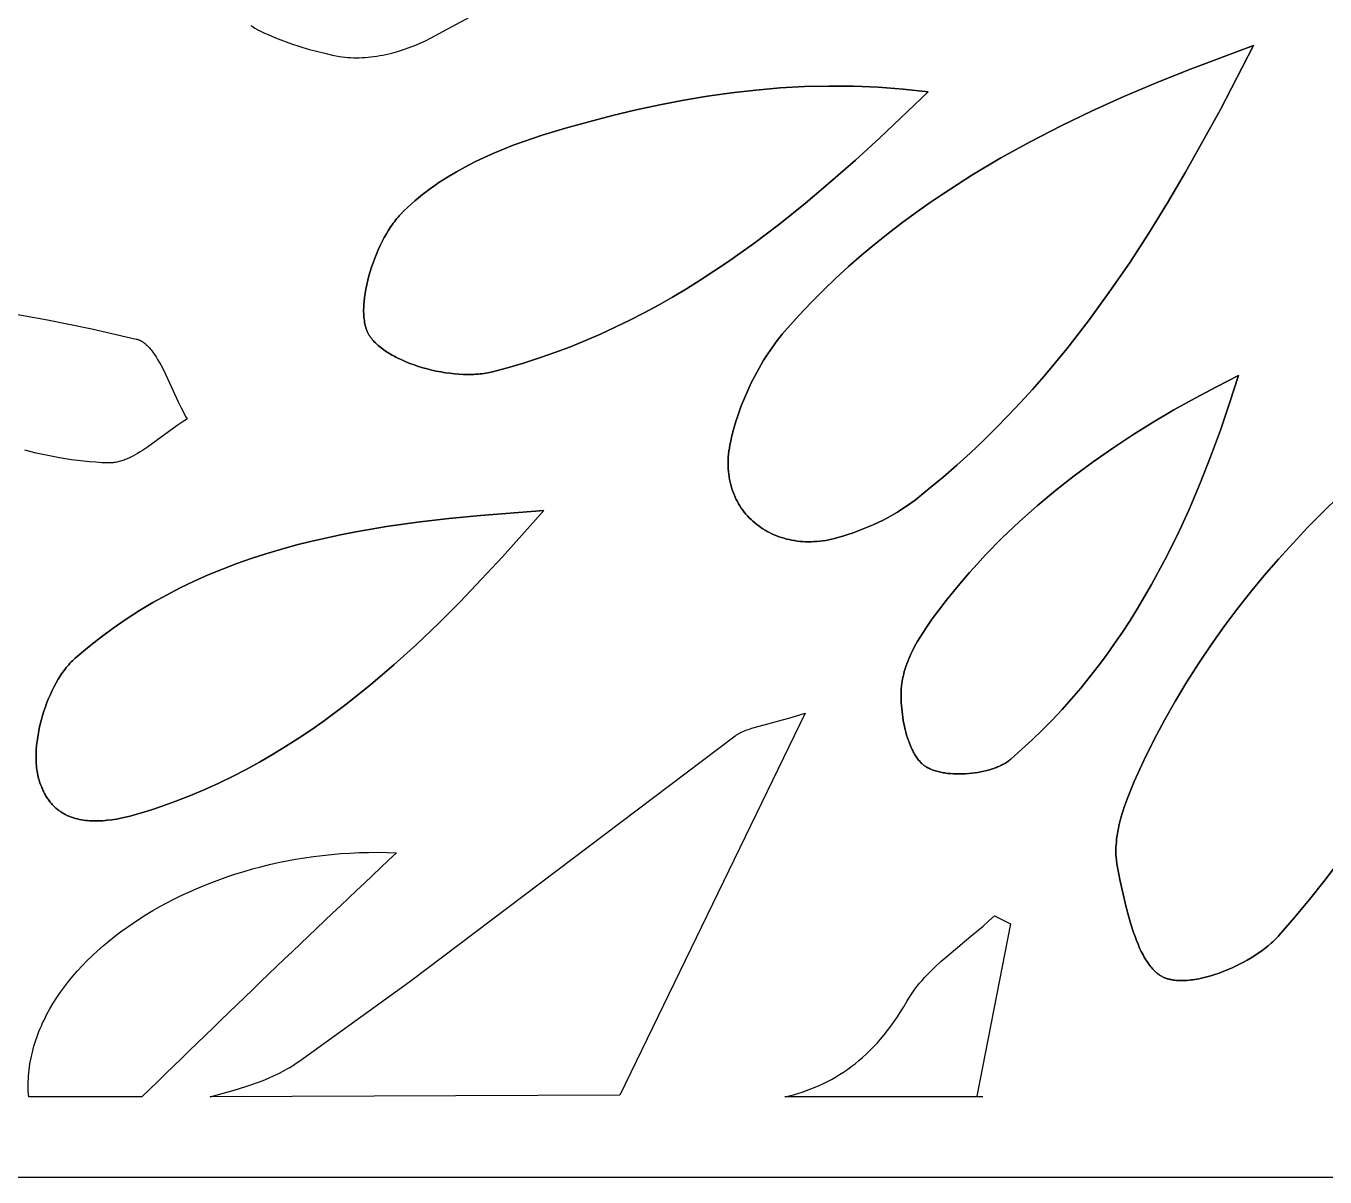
# Model space of a CAD drawing. Header units: millimetres. Extents: x 676 to 2676, y 767 to 1767.
# Drawn here: x 1047.4 to 1371.9, y 767.3 to 1054.9 of the extents above; entities that cross this region are included whole.
import ezdxf

# ---------------------------------------------------------------- set-up
doc = ezdxf.new("R2010")
doc.units = ezdxf.units.MM
doc.layers.add('Layer 1', color=7, linetype='Continuous')

msp = doc.modelspace()

# ---------------------------------------------------------------- linework, layer by layer
at = {"layer": 'Layer 1'}
for points in [[(675.98, 767.35), (2675.98, 767.35), (2675.98, 1767.35), (675.98, 1767.35)], [(1354.05, 1050.05), (1345.76, 1034.03), (1337.08, 1018.35), (1332.55, 1010.67), (1327.87, 1003.1), (1323.03, 995.66), (1318.01, 988.36), (1312.79, 981.22), (1307.36, 974.24), (1301.71, 967.44), (1298.79, 964.1), (1295.81, 960.82), (1292.77, 957.59), (1289.65, 954.4), (1286.47, 951.27), (1283.22, 948.2), (1279.9, 945.18), (1276.5, 942.21), (1273.03, 939.31), (1269.48, 936.46), (1268.42, 935.67), (1267.34, 934.9), (1266.22, 934.15), (1265.08, 933.44), (1263.91, 932.76), (1262.73, 932.1), (1261.52, 931.47), (1260.29, 930.87), (1259.05, 930.3), (1257.8, 929.76), (1256.54, 929.24), (1255.27, 928.75), (1253.99, 928.29), (1252.71, 927.86), (1251.44, 927.45), (1250.16, 927.07), (1249.4, 926.87), (1248.65, 926.69), (1247.91, 926.53), (1247.16, 926.39), (1246.42, 926.28), (1245.69, 926.19), (1244.96, 926.12), (1244.24, 926.07), (1243.52, 926.04), (1242.81, 926.04), (1242.1, 926.05), (1241.41, 926.09), (1240.72, 926.14), (1240.03, 926.22), (1239.36, 926.32), (1238.69, 926.43), (1238.03, 926.57), (1237.39, 926.72), (1236.75, 926.9), (1236.12, 927.09), (1235.5, 927.3), (1234.89, 927.53), (1234.29, 927.77), (1233.7, 928.04), (1233.12, 928.32), (1232.56, 928.62), (1232.01, 928.93), (1231.47, 929.26), (1230.94, 929.61), (1230.43, 929.98), (1229.92, 930.36), (1229.44, 930.76), (1228.96, 931.17), (1228.51, 931.59), (1228.06, 932.04), (1227.64, 932.49), (1227.22, 932.96), (1226.83, 933.45), (1226.45, 933.95), (1226.08, 934.46), (1225.74, 934.99), (1225.41, 935.53), (1225.1, 936.08), (1224.8, 936.64), (1224.53, 937.22), (1224.27, 937.81), (1224.03, 938.41), (1223.81, 939.02), (1223.62, 939.65), (1223.44, 940.28), (1223.28, 940.93), (1223.14, 941.59), (1223.03, 942.26), (1222.93, 942.93), (1222.86, 943.62), (1222.81, 944.32), (1222.78, 945.03), (1222.77, 945.74), (1222.79, 946.47), (1222.83, 947.2), (1222.9, 947.95), (1222.99, 948.7), (1223.1, 949.45), (1223.24, 950.22), (1223.44, 951.19), (1223.66, 952.17), (1224.16, 954.12), (1224.73, 956.08), (1225.36, 958.04), (1226.07, 959.98), (1226.84, 961.92), (1227.67, 963.84), (1228.56, 965.74), (1229.51, 967.6), (1230.52, 969.43), (1231.58, 971.23), (1232.69, 972.97), (1233.85, 974.67), (1235.05, 976.31), (1235.67, 977.11), (1236.3, 977.89), (1236.94, 978.66), (1237.6, 979.41), (1240.54, 982.66), (1243.55, 985.81), (1246.61, 988.88), (1249.73, 991.87), (1252.9, 994.78), (1256.13, 997.6), (1259.4, 1000.35), (1262.73, 1003.02), (1266.1, 1005.62), (1269.52, 1008.15), (1272.98, 1010.6), (1276.49, 1012.99), (1280.05, 1015.32), (1283.64, 1017.58), (1290.95, 1021.93), (1298.42, 1026.05), (1306.02, 1029.96), (1313.76, 1033.68), (1321.62, 1037.23), (1329.58, 1040.63), (1337.65, 1043.88)], [(1354.05, 1050.05), (1337.65, 1043.88), (1329.58, 1040.63), (1321.62, 1037.23), (1313.76, 1033.68), (1306.02, 1029.96), (1298.42, 1026.05), (1290.95, 1021.93), (1283.64, 1017.58), (1280.05, 1015.32), (1276.49, 1012.99), (1272.98, 1010.6), (1269.52, 1008.15), (1266.1, 1005.62), (1262.73, 1003.02), (1259.4, 1000.35), (1256.13, 997.6), (1252.9, 994.78), (1249.73, 991.87), (1246.61, 988.88), (1243.55, 985.81), (1240.54, 982.66), (1237.6, 979.41), (1236.94, 978.66), (1236.3, 977.89), (1235.67, 977.11), (1235.05, 976.31), (1233.85, 974.67), (1232.69, 972.97), (1231.58, 971.23), (1230.52, 969.43), (1229.51, 967.6), (1228.56, 965.74), (1227.67, 963.84), (1226.84, 961.92), (1226.07, 959.98), (1225.36, 958.04), (1224.73, 956.08), (1224.16, 954.12), (1223.66, 952.17), (1223.44, 951.19), (1223.24, 950.22), (1223.1, 949.45), (1222.99, 948.7), (1222.9, 947.95), (1222.83, 947.2), (1222.79, 946.47), (1222.77, 945.74), (1222.78, 945.03), (1222.81, 944.32), (1222.86, 943.62), (1222.93, 942.93), (1223.03, 942.26), (1223.14, 941.59), (1223.28, 940.93), (1223.44, 940.28), (1223.62, 939.65), (1223.81, 939.02), (1224.03, 938.41), (1224.27, 937.81), (1224.53, 937.22), (1224.8, 936.64), (1225.1, 936.08), (1225.41, 935.53), (1225.74, 934.99), (1226.08, 934.46), (1226.45, 933.95), (1226.83, 933.45), (1227.22, 932.96), (1227.64, 932.49), (1228.06, 932.04), (1228.51, 931.59), (1228.96, 931.17), (1229.44, 930.76), (1229.92, 930.36), (1230.43, 929.98), (1230.94, 929.61), (1231.47, 929.26), (1232.01, 928.93), (1232.56, 928.62), (1233.12, 928.32), (1233.7, 928.04), (1234.29, 927.77), (1234.89, 927.53), (1235.5, 927.3), (1236.12, 927.09), (1236.75, 926.9), (1237.39, 926.72), (1238.03, 926.57), (1238.69, 926.43), (1239.36, 926.32), (1240.03, 926.22), (1240.72, 926.14), (1241.41, 926.09), (1242.1, 926.05), (1242.81, 926.04), (1243.52, 926.04), (1244.24, 926.07), (1244.96, 926.12), (1245.69, 926.19), (1246.42, 926.28), (1247.16, 926.39), (1247.91, 926.53), (1248.65, 926.69), (1249.4, 926.87), (1250.16, 927.07), (1251.44, 927.45), (1252.71, 927.86), (1253.99, 928.29), (1255.27, 928.75), (1256.54, 929.24), (1257.8, 929.76), (1259.05, 930.3), (1260.29, 930.87), (1261.52, 931.47), (1262.73, 932.1), (1263.91, 932.76), (1265.08, 933.44), (1266.22, 934.15), (1267.34, 934.9), (1268.42, 935.67), (1269.48, 936.46), (1273.03, 939.31), (1276.5, 942.21), (1279.9, 945.18), (1283.22, 948.2), (1286.47, 951.27), (1289.65, 954.4), (1292.77, 957.59), (1295.81, 960.82), (1298.79, 964.1), (1301.71, 967.44), (1307.36, 974.24), (1312.79, 981.22), (1318.01, 988.36), (1323.03, 995.66), (1327.87, 1003.1), (1332.55, 1010.67), (1337.08, 1018.35), (1345.76, 1034.03)], [(1272.76, 1038.47), (1260.7, 1026.96), (1254.58, 1021.37), (1248.39, 1015.92), (1242.1, 1010.62), (1235.72, 1005.5), (1229.22, 1000.58), (1222.59, 995.87), (1219.23, 993.6), (1215.83, 991.4), (1212.39, 989.26), (1208.92, 987.18), (1205.4, 985.18), (1201.84, 983.25), (1198.24, 981.39), (1194.59, 979.61), (1190.9, 977.91), (1187.16, 976.29), (1183.37, 974.75), (1179.53, 973.31), (1175.63, 971.95), (1171.68, 970.68), (1167.68, 969.51), (1163.62, 968.44), (1163.17, 968.34), (1162.72, 968.24), (1162.26, 968.16), (1161.78, 968.08), (1161.3, 968.02), (1160.81, 967.96), (1160.31, 967.91), (1159.8, 967.88), (1159.29, 967.85), (1158.77, 967.83), (1157.71, 967.82), (1156.63, 967.84), (1155.53, 967.9), (1154.42, 968), (1153.29, 968.12), (1152.16, 968.28), (1151.03, 968.47), (1149.89, 968.69), (1148.76, 968.94), (1147.64, 969.22), (1146.53, 969.53), (1145.43, 969.86), (1144.35, 970.22), (1143.29, 970.61), (1142.26, 971.02), (1141.26, 971.45), (1140.28, 971.91), (1139.81, 972.15), (1139.35, 972.39), (1138.9, 972.64), (1138.45, 972.9), (1138.02, 973.16), (1137.6, 973.42), (1137.19, 973.69), (1136.79, 973.97), (1136.41, 974.25), (1136.04, 974.53), (1135.68, 974.82), (1135.34, 975.11), (1135.01, 975.41), (1134.69, 975.71), (1134.39, 976.02), (1134.11, 976.33), (1133.97, 976.49), (1133.84, 976.64), (1133.71, 976.8), (1133.59, 976.96), (1133.47, 977.12), (1133.35, 977.28), (1133.24, 977.45), (1133.14, 977.61), (1133.05, 977.76), (1132.96, 977.91), (1132.87, 978.07), (1132.79, 978.23), (1132.71, 978.39), (1132.64, 978.56), (1132.56, 978.73), (1132.5, 978.91), (1132.43, 979.09), (1132.37, 979.27), (1132.31, 979.45), (1132.25, 979.64), (1132.2, 979.83), (1132.15, 980.03), (1132.1, 980.22), (1132.06, 980.43), (1131.98, 980.84), (1131.91, 981.26), (1131.85, 981.69), (1131.81, 982.13), (1131.78, 982.59), (1131.75, 983.05), (1131.74, 983.52), (1131.74, 984), (1131.75, 984.49), (1131.77, 984.98), (1131.8, 985.49), (1131.84, 985.99), (1131.95, 987.03), (1132.1, 988.09), (1132.29, 989.16), (1132.51, 990.25), (1132.77, 991.35), (1133.05, 992.45), (1133.37, 993.56), (1133.72, 994.66), (1134.1, 995.76), (1134.5, 996.85), (1134.93, 997.92), (1135.38, 998.98), (1135.86, 1000.02), (1136.36, 1001.03), (1136.88, 1002.01), (1137.41, 1002.97), (1137.97, 1003.88), (1138.54, 1004.76), (1138.83, 1005.18), (1139.12, 1005.59), (1139.42, 1005.99), (1139.72, 1006.38), (1140.02, 1006.76), (1140.32, 1007.12), (1140.63, 1007.46), (1140.94, 1007.8), (1141.8, 1008.67), (1142.68, 1009.52), (1143.58, 1010.36), (1144.51, 1011.18), (1145.47, 1011.98), (1146.44, 1012.77), (1147.44, 1013.54), (1148.45, 1014.29), (1149.49, 1015.03), (1150.54, 1015.75), (1151.62, 1016.45), (1152.7, 1017.14), (1154.92, 1018.47), (1157.19, 1019.73), (1159.51, 1020.92), (1161.86, 1022.06), (1164.25, 1023.13), (1166.65, 1024.14), (1169.06, 1025.09), (1171.48, 1025.98), (1173.9, 1026.81), (1176.3, 1027.58), (1182.14, 1029.34), (1188.01, 1030.98), (1193.89, 1032.52), (1199.8, 1033.93), (1205.73, 1035.21), (1211.69, 1036.36), (1217.67, 1037.35), (1223.67, 1038.2), (1229.71, 1038.88), (1235.77, 1039.4), (1241.86, 1039.73), (1247.98, 1039.88), (1254.12, 1039.84), (1260.3, 1039.59), (1266.51, 1039.14)], [(1272.76, 1038.47), (1266.51, 1039.14), (1260.3, 1039.59), (1254.12, 1039.84), (1247.98, 1039.88), (1241.86, 1039.73), (1235.77, 1039.4), (1229.71, 1038.88), (1223.67, 1038.2), (1217.67, 1037.35), (1211.69, 1036.36), (1205.73, 1035.21), (1199.8, 1033.93), (1193.89, 1032.52), (1188.01, 1030.98), (1182.14, 1029.34), (1176.3, 1027.58), (1173.9, 1026.81), (1171.48, 1025.98), (1169.06, 1025.09), (1166.65, 1024.14), (1164.25, 1023.13), (1161.86, 1022.06), (1159.51, 1020.92), (1157.19, 1019.73), (1154.92, 1018.47), (1152.7, 1017.14), (1151.62, 1016.45), (1150.54, 1015.75), (1149.49, 1015.03), (1148.45, 1014.29), (1147.44, 1013.54), (1146.44, 1012.77), (1145.47, 1011.98), (1144.51, 1011.18), (1143.58, 1010.36), (1142.68, 1009.52), (1141.8, 1008.67), (1140.94, 1007.8), (1140.63, 1007.46), (1140.32, 1007.12), (1140.02, 1006.76), (1139.72, 1006.38), (1139.42, 1005.99), (1139.12, 1005.59), (1138.83, 1005.18), (1138.54, 1004.76), (1137.97, 1003.88), (1137.41, 1002.97), (1136.88, 1002.01), (1136.36, 1001.03), (1135.86, 1000.02), (1135.38, 998.98), (1134.93, 997.92), (1134.5, 996.85), (1134.1, 995.76), (1133.72, 994.66), (1133.37, 993.56), (1133.05, 992.45), (1132.77, 991.35), (1132.51, 990.25), (1132.29, 989.16), (1132.1, 988.09), (1131.95, 987.03), (1131.84, 985.99), (1131.8, 985.49), (1131.77, 984.98), (1131.75, 984.49), (1131.74, 984), (1131.74, 983.52), (1131.75, 983.05), (1131.78, 982.59), (1131.81, 982.13), (1131.85, 981.69), (1131.91, 981.26), (1131.98, 980.84), (1132.06, 980.43), (1132.1, 980.22), (1132.15, 980.03), (1132.2, 979.83), (1132.25, 979.64), (1132.31, 979.45), (1132.37, 979.27), (1132.43, 979.09), (1132.5, 978.91), (1132.56, 978.73), (1132.64, 978.56), (1132.71, 978.39), (1132.79, 978.23), (1132.87, 978.07), (1132.96, 977.91), (1133.05, 977.76), (1133.14, 977.61), (1133.24, 977.45), (1133.35, 977.28), (1133.47, 977.12), (1133.59, 976.96), (1133.71, 976.8), (1133.84, 976.64), (1133.97, 976.49), (1134.11, 976.33), (1134.39, 976.02), (1134.69, 975.71), (1135.01, 975.41), (1135.34, 975.11), (1135.68, 974.82), (1136.04, 974.53), (1136.41, 974.25), (1136.79, 973.97), (1137.19, 973.69), (1137.6, 973.42), (1138.02, 973.16), (1138.45, 972.9), (1138.9, 972.64), (1139.35, 972.39), (1139.81, 972.15), (1140.28, 971.91), (1141.26, 971.45), (1142.26, 971.02), (1143.29, 970.61), (1144.35, 970.22), (1145.43, 969.86), (1146.53, 969.53), (1147.64, 969.22), (1148.76, 968.94), (1149.89, 968.69), (1151.03, 968.47), (1152.16, 968.28), (1153.29, 968.12), (1154.42, 968), (1155.53, 967.9), (1156.63, 967.84), (1157.71, 967.82), (1158.77, 967.83), (1159.29, 967.85), (1159.8, 967.88), (1160.31, 967.91), (1160.81, 967.96), (1161.3, 968.02), (1161.78, 968.08), (1162.26, 968.16), (1162.72, 968.24), (1163.17, 968.34), (1163.62, 968.44), (1167.68, 969.51), (1171.68, 970.68), (1175.63, 971.95), (1179.53, 973.31), (1183.37, 974.75), (1187.16, 976.29), (1190.9, 977.91), (1194.59, 979.61), (1198.24, 981.39), (1201.84, 983.25), (1205.4, 985.18), (1208.92, 987.18), (1212.39, 989.26), (1215.83, 991.4), (1219.23, 993.6), (1222.59, 995.87), (1229.22, 1000.58), (1235.72, 1005.5), (1242.1, 1010.62), (1248.39, 1015.92), (1254.58, 1021.37), (1260.7, 1026.96)], [(1350.28, 967.54), (1348.07, 960.69), (1345.75, 953.92), (1343.3, 947.23), (1340.7, 940.64), (1337.94, 934.14), (1335.01, 927.76), (1331.89, 921.49), (1328.58, 915.35), (1326.84, 912.33), (1325.05, 909.34), (1323.21, 906.39), (1321.3, 903.47), (1319.34, 900.59), (1317.32, 897.75), (1315.23, 894.96), (1313.08, 892.2), (1310.86, 889.48), (1308.58, 886.8), (1306.23, 884.17), (1303.8, 881.59), (1301.31, 879.05), (1298.74, 876.55), (1296.09, 874.11), (1293.37, 871.71), (1293.15, 871.53), (1292.92, 871.35), (1292.67, 871.17), (1292.42, 871), (1292.16, 870.83), (1291.9, 870.67), (1291.62, 870.52), (1291.33, 870.36), (1291.04, 870.22), (1290.74, 870.07), (1290.43, 869.93), (1290.12, 869.8), (1289.8, 869.67), (1289.47, 869.55), (1289.14, 869.43), (1288.8, 869.31), (1288.11, 869.09), (1287.4, 868.9), (1286.67, 868.72), (1285.93, 868.56), (1285.18, 868.42), (1284.42, 868.31), (1283.65, 868.21), (1282.88, 868.13), (1282.11, 868.08), (1281.35, 868.04), (1280.58, 868.03), (1279.82, 868.04), (1279.08, 868.07), (1278.34, 868.12), (1277.62, 868.19), (1276.91, 868.29), (1276.56, 868.34), (1276.22, 868.4), (1275.89, 868.47), (1275.56, 868.54), (1275.24, 868.62), (1274.92, 868.71), (1274.61, 868.8), (1274.3, 868.89), (1274.01, 869), (1273.72, 869.1), (1273.44, 869.22), (1273.17, 869.34), (1272.9, 869.46), (1272.65, 869.59), (1272.4, 869.73), (1272.28, 869.8), (1272.17, 869.87), (1272.06, 869.94), (1271.95, 870.02), (1271.85, 870.09), (1271.74, 870.17), (1271.64, 870.25), (1271.54, 870.33), (1271.43, 870.42), (1271.33, 870.51), (1271.23, 870.6), (1271.13, 870.69), (1270.94, 870.88), (1270.75, 871.08), (1270.56, 871.3), (1270.37, 871.52), (1270.19, 871.75), (1270.02, 871.98), (1269.84, 872.23), (1269.67, 872.48), (1269.51, 872.74), (1269.35, 873.01), (1269.19, 873.29), (1269.04, 873.57), (1268.89, 873.86), (1268.74, 874.16), (1268.6, 874.46), (1268.32, 875.08), (1268.06, 875.72), (1267.82, 876.38), (1267.59, 877.06), (1267.38, 877.76), (1267.18, 878.46), (1267, 879.18), (1266.83, 879.91), (1266.68, 880.65), (1266.54, 881.39), (1266.42, 882.13), (1266.32, 882.87), (1266.23, 883.62), (1266.15, 884.36), (1266.09, 885.1), (1266.04, 885.83), (1266.01, 886.55), (1266, 887.25), (1266, 887.95), (1266.02, 888.63), (1266.05, 889.3), (1266.1, 889.94), (1266.13, 890.25), (1266.16, 890.56), (1266.25, 891.18), (1266.36, 891.8), (1266.49, 892.42), (1266.64, 893.05), (1266.8, 893.67), (1266.99, 894.29), (1267.19, 894.91), (1267.41, 895.53), (1267.65, 896.15), (1267.9, 896.77), (1268.17, 897.39), (1268.45, 898), (1268.74, 898.62), (1269.37, 899.84), (1270.03, 901.04), (1270.74, 902.24), (1271.47, 903.41), (1272.23, 904.57), (1273.8, 906.83), (1275.4, 908.98), (1277.26, 911.39), (1279.16, 913.74), (1281.09, 916.06), (1283.06, 918.33), (1285.06, 920.56), (1287.1, 922.75), (1291.27, 927), (1295.58, 931.1), (1300.01, 935.05), (1304.56, 938.85), (1309.22, 942.51), (1314, 946.04), (1318.89, 949.45), (1323.89, 952.73), (1328.98, 955.9), (1334.17, 958.96), (1339.45, 961.91), (1344.82, 964.77)], [(1350.28, 967.54), (1344.82, 964.77), (1339.45, 961.91), (1334.17, 958.96), (1328.98, 955.9), (1323.89, 952.73), (1318.89, 949.45), (1314, 946.04), (1309.22, 942.51), (1304.56, 938.85), (1300.01, 935.05), (1295.58, 931.1), (1291.27, 927), (1287.1, 922.75), (1285.06, 920.56), (1283.06, 918.33), (1281.09, 916.06), (1279.16, 913.74), (1277.26, 911.39), (1275.4, 908.98), (1273.8, 906.83), (1272.23, 904.57), (1271.47, 903.41), (1270.74, 902.24), (1270.03, 901.04), (1269.37, 899.84), (1268.74, 898.62), (1268.45, 898), (1268.17, 897.39), (1267.9, 896.77), (1267.65, 896.15), (1267.41, 895.53), (1267.19, 894.91), (1266.99, 894.29), (1266.8, 893.67), (1266.64, 893.05), (1266.49, 892.42), (1266.36, 891.8), (1266.25, 891.18), (1266.16, 890.56), (1266.13, 890.25), (1266.1, 889.94), (1266.05, 889.3), (1266.02, 888.63), (1266, 887.95), (1266, 887.25), (1266.01, 886.55), (1266.04, 885.83), (1266.09, 885.1), (1266.15, 884.36), (1266.23, 883.62), (1266.32, 882.87), (1266.42, 882.13), (1266.54, 881.39), (1266.68, 880.65), (1266.83, 879.91), (1267, 879.18), (1267.18, 878.46), (1267.38, 877.76), (1267.59, 877.06), (1267.82, 876.38), (1268.06, 875.72), (1268.32, 875.08), (1268.6, 874.46), (1268.74, 874.16), (1268.89, 873.86), (1269.04, 873.57), (1269.19, 873.29), (1269.35, 873.01), (1269.51, 872.74), (1269.67, 872.48), (1269.84, 872.23), (1270.02, 871.98), (1270.19, 871.75), (1270.37, 871.52), (1270.56, 871.3), (1270.75, 871.08), (1270.94, 870.88), (1271.13, 870.69), (1271.23, 870.6), (1271.33, 870.51), (1271.43, 870.42), (1271.54, 870.33), (1271.64, 870.25), (1271.74, 870.17), (1271.85, 870.09), (1271.95, 870.02), (1272.06, 869.94), (1272.17, 869.87), (1272.28, 869.8), (1272.4, 869.73), (1272.65, 869.59), (1272.9, 869.46), (1273.17, 869.34), (1273.44, 869.22), (1273.72, 869.1), (1274.01, 869), (1274.3, 868.89), (1274.61, 868.8), (1274.92, 868.71), (1275.24, 868.62), (1275.56, 868.54), (1275.89, 868.47), (1276.22, 868.4), (1276.56, 868.34), (1276.91, 868.29), (1277.62, 868.19), (1278.34, 868.12), (1279.08, 868.07), (1279.82, 868.04), (1280.58, 868.03), (1281.35, 868.04), (1282.11, 868.08), (1282.88, 868.13), (1283.65, 868.21), (1284.42, 868.31), (1285.18, 868.42), (1285.93, 868.56), (1286.67, 868.72), (1287.4, 868.9), (1288.11, 869.09), (1288.8, 869.31), (1289.14, 869.43), (1289.47, 869.55), (1289.8, 869.67), (1290.12, 869.8), (1290.43, 869.93), (1290.74, 870.07), (1291.04, 870.22), (1291.33, 870.36), (1291.62, 870.52), (1291.9, 870.67), (1292.16, 870.83), (1292.42, 871), (1292.67, 871.17), (1292.92, 871.35), (1293.15, 871.53), (1293.37, 871.71), (1296.09, 874.11), (1298.74, 876.55), (1301.31, 879.05), (1303.8, 881.59), (1306.23, 884.17), (1308.58, 886.8), (1310.86, 889.48), (1313.08, 892.2), (1315.23, 894.96), (1317.32, 897.75), (1319.34, 900.59), (1321.3, 903.47), (1323.21, 906.39), (1325.05, 909.34), (1326.84, 912.33), (1328.58, 915.35), (1331.89, 921.49), (1335.01, 927.76), (1337.94, 934.14), (1340.7, 940.64), (1343.3, 947.23), (1345.75, 953.92), (1348.07, 960.69)], [(1176.78, 933.85), (1166.4, 922.27), (1155.81, 911.07), (1150.4, 905.65), (1144.9, 900.38), (1139.28, 895.27), (1133.53, 890.35), (1127.64, 885.64), (1124.64, 883.36), (1121.59, 881.15), (1118.51, 878.99), (1115.37, 876.89), (1112.2, 874.86), (1108.97, 872.9), (1105.69, 871.01), (1102.36, 869.19), (1098.98, 867.44), (1095.54, 865.77), (1092.04, 864.18), (1088.48, 862.66), (1084.86, 861.24), (1081.17, 859.9), (1079.02, 859.16), (1076.79, 858.46), (1074.53, 857.81), (1073.39, 857.51), (1072.25, 857.24), (1071.11, 857), (1069.96, 856.78), (1068.83, 856.61), (1067.7, 856.46), (1067.14, 856.41), (1066.58, 856.36), (1066.03, 856.33), (1065.48, 856.3), (1064.93, 856.29), (1064.39, 856.29), (1063.85, 856.31), (1063.31, 856.33), (1062.78, 856.37), (1062.26, 856.43), (1061.74, 856.49), (1061.23, 856.58), (1060.73, 856.67), (1060.23, 856.79), (1059.74, 856.92), (1059.49, 856.99), (1059.25, 857.06), (1059.01, 857.14), (1058.78, 857.22), (1058.54, 857.31), (1058.31, 857.4), (1058.08, 857.5), (1057.85, 857.6), (1057.62, 857.7), (1057.39, 857.81), (1057.17, 857.93), (1056.95, 858.05), (1056.73, 858.17), (1056.52, 858.3), (1056.3, 858.43), (1056.09, 858.57), (1055.89, 858.71), (1055.68, 858.86), (1055.48, 859.01), (1055.28, 859.17), (1055.08, 859.33), (1054.88, 859.5), (1054.69, 859.67), (1054.5, 859.85), (1054.31, 860.03), (1054.13, 860.22), (1053.95, 860.42), (1053.77, 860.62), (1053.59, 860.82), (1053.42, 861.03), (1053.25, 861.25), (1053.08, 861.47), (1052.92, 861.7), (1052.76, 861.94), (1052.6, 862.17), (1052.45, 862.42), (1052.3, 862.67), (1052.15, 862.93), (1052.01, 863.19), (1051.87, 863.46), (1051.73, 863.74), (1051.6, 864.02), (1051.47, 864.31), (1051.34, 864.6), (1051.22, 864.9), (1051.1, 865.21), (1050.87, 865.84), (1050.66, 866.5), (1050.54, 866.92), (1050.43, 867.34), (1050.33, 867.77), (1050.25, 868.21), (1050.17, 868.66), (1050.1, 869.12), (1050.05, 869.58), (1050, 870.06), (1049.96, 870.54), (1049.93, 871.02), (1049.92, 871.52), (1049.91, 872.02), (1049.91, 872.52), (1049.92, 873.03), (1049.97, 874.07), (1050.05, 875.12), (1050.16, 876.18), (1050.31, 877.26), (1050.5, 878.34), (1050.71, 879.43), (1050.96, 880.51), (1051.23, 881.6), (1051.54, 882.68), (1051.87, 883.76), (1052.23, 884.82), (1052.62, 885.87), (1053.03, 886.91), (1053.47, 887.92), (1053.93, 888.91), (1054.41, 889.88), (1054.92, 890.82), (1055.44, 891.72), (1055.99, 892.6), (1056.27, 893.02), (1056.56, 893.43), (1056.85, 893.83), (1057.14, 894.22), (1057.44, 894.6), (1057.74, 894.97), (1058.05, 895.33), (1058.36, 895.68), (1058.67, 896.01), (1058.99, 896.33), (1059.31, 896.64), (1059.64, 896.93), (1062.76, 899.57), (1065.93, 902.08), (1069.14, 904.46), (1072.41, 906.71), (1075.72, 908.83), (1079.07, 910.84), (1082.47, 912.73), (1085.9, 914.5), (1089.38, 916.17), (1092.89, 917.74), (1096.44, 919.2), (1100.02, 920.57), (1103.64, 921.84), (1107.29, 923.03), (1110.97, 924.13), (1114.68, 925.16), (1118.42, 926.11), (1122.18, 926.98), (1125.97, 927.79), (1129.78, 928.53), (1137.46, 929.83), (1145.22, 930.93), (1153.04, 931.85), (1160.92, 932.62)], [(1176.78, 933.85), (1160.92, 932.62), (1153.04, 931.85), (1145.22, 930.93), (1137.46, 929.83), (1129.78, 928.53), (1125.97, 927.79), (1122.18, 926.98), (1118.42, 926.11), (1114.68, 925.16), (1110.97, 924.13), (1107.29, 923.03), (1103.64, 921.84), (1100.02, 920.57), (1096.44, 919.2), (1092.89, 917.74), (1089.38, 916.17), (1085.9, 914.5), (1082.47, 912.73), (1079.07, 910.84), (1075.72, 908.83), (1072.41, 906.71), (1069.14, 904.46), (1065.93, 902.08), (1062.76, 899.57), (1059.64, 896.93), (1059.31, 896.64), (1058.99, 896.33), (1058.67, 896.01), (1058.36, 895.68), (1058.05, 895.33), (1057.74, 894.97), (1057.44, 894.6), (1057.14, 894.22), (1056.85, 893.83), (1056.56, 893.43), (1056.27, 893.02), (1055.99, 892.6), (1055.44, 891.72), (1054.92, 890.82), (1054.41, 889.88), (1053.93, 888.91), (1053.47, 887.92), (1053.03, 886.91), (1052.62, 885.87), (1052.23, 884.82), (1051.87, 883.76), (1051.54, 882.68), (1051.23, 881.6), (1050.96, 880.51), (1050.71, 879.43), (1050.5, 878.34), (1050.31, 877.26), (1050.16, 876.18), (1050.05, 875.12), (1049.97, 874.07), (1049.92, 873.03), (1049.91, 872.52), (1049.91, 872.02), (1049.92, 871.52), (1049.93, 871.02), (1049.96, 870.54), (1050, 870.06), (1050.05, 869.58), (1050.1, 869.12), (1050.17, 868.66), (1050.25, 868.21), (1050.33, 867.77), (1050.43, 867.34), (1050.54, 866.92), (1050.66, 866.5), (1050.87, 865.84), (1051.1, 865.21), (1051.22, 864.9), (1051.34, 864.6), (1051.47, 864.31), (1051.6, 864.02), (1051.73, 863.74), (1051.87, 863.46), (1052.01, 863.19), (1052.15, 862.93), (1052.3, 862.67), (1052.45, 862.42), (1052.6, 862.17), (1052.76, 861.94), (1052.92, 861.7), (1053.08, 861.47), (1053.25, 861.25), (1053.42, 861.03), (1053.59, 860.82), (1053.77, 860.62), (1053.95, 860.42), (1054.13, 860.22), (1054.31, 860.03), (1054.5, 859.85), (1054.69, 859.67), (1054.88, 859.5), (1055.08, 859.33), (1055.28, 859.17), (1055.48, 859.01), (1055.68, 858.86), (1055.89, 858.71), (1056.09, 858.57), (1056.3, 858.43), (1056.52, 858.3), (1056.73, 858.17), (1056.95, 858.05), (1057.17, 857.93), (1057.39, 857.81), (1057.62, 857.7), (1057.85, 857.6), (1058.08, 857.5), (1058.31, 857.4), (1058.54, 857.31), (1058.78, 857.22), (1059.01, 857.14), (1059.25, 857.06), (1059.49, 856.99), (1059.74, 856.92), (1060.23, 856.79), (1060.73, 856.67), (1061.23, 856.58), (1061.74, 856.49), (1062.26, 856.43), (1062.78, 856.37), (1063.31, 856.33), (1063.85, 856.31), (1064.39, 856.29), (1064.93, 856.29), (1065.48, 856.3), (1066.03, 856.33), (1066.58, 856.36), (1067.14, 856.41), (1067.7, 856.46), (1068.83, 856.61), (1069.96, 856.78), (1071.11, 857), (1072.25, 857.24), (1073.39, 857.51), (1074.53, 857.81), (1076.79, 858.46), (1079.02, 859.16), (1081.17, 859.9), (1084.86, 861.24), (1088.48, 862.66), (1092.04, 864.18), (1095.54, 865.77), (1098.98, 867.44), (1102.36, 869.19), (1105.69, 871.01), (1108.97, 872.9), (1112.2, 874.86), (1115.37, 876.89), (1118.51, 878.99), (1121.59, 881.15), (1124.64, 883.36), (1127.64, 885.64), (1133.53, 890.35), (1139.28, 895.27), (1144.9, 900.38), (1150.4, 905.65), (1155.81, 911.07), (1166.4, 922.27)], [(1242.01, 883.21), (1195.7, 787.8), (1093.37, 787.35), (1099.38, 789.02), (1102.32, 789.94), (1103.77, 790.43), (1105.2, 790.95), (1106.61, 791.5), (1108, 792.08), (1109.36, 792.69), (1110.7, 793.33), (1112.01, 794.02), (1112.66, 794.38), (1113.3, 794.75), (1113.93, 795.13), (1114.55, 795.52), (1115.16, 795.93), (1115.77, 796.34), (1143.24, 816.19), (1224.58, 877.58), (1224.72, 877.68), (1224.87, 877.78), (1225.02, 877.88), (1225.18, 877.97), (1225.33, 878.06), (1225.49, 878.15), (1225.65, 878.24), (1225.99, 878.41), (1226.33, 878.57), (1226.69, 878.73), (1227.06, 878.88), (1227.44, 879.03), (1227.84, 879.17), (1228.69, 879.45), (1229.61, 879.72), (1238.51, 882.14)], [(1267.43, 811.22), (1267.9, 812.02), (1268.39, 812.79), (1268.91, 813.55), (1269.46, 814.3), (1270.03, 815.04), (1270.62, 815.76), (1271.23, 816.47), (1271.86, 817.17), (1272.5, 817.86), (1273.17, 818.54), (1274.54, 819.88), (1275.96, 821.19), (1277.42, 822.47), (1283.46, 827.5), (1286.46, 830.02), (1287.92, 831.31), (1289.34, 832.62), (1293.32, 830.58), (1284.94, 787.58), (1286.42, 787.35), (1236.93, 787.35), (1238.04, 787.62), (1239.14, 787.91), (1240.23, 788.23), (1241.31, 788.57), (1242.39, 788.94), (1243.45, 789.34), (1244.51, 789.76), (1245.55, 790.22), (1246.59, 790.7), (1247.61, 791.21), (1248.63, 791.75), (1249.63, 792.32), (1250.63, 792.92), (1251.61, 793.56), (1252.59, 794.23), (1253.55, 794.93), (1254.51, 795.66), (1255.45, 796.43), (1256.38, 797.24), (1257.3, 798.08), (1258.21, 798.96), (1259.11, 799.87), (1259.99, 800.82), (1260.87, 801.82), (1261.73, 802.85), (1262.58, 803.92), (1263.42, 805.03), (1264.25, 806.18), (1265.06, 807.38), (1265.86, 808.62), (1266.65, 809.9)]]:
    msp.add_lwpolyline(points, close=True, dxfattribs=at)
for points in [[(1103.54, 1055.01), (1103.87, 1054.8), (1104.21, 1054.59), (1104.57, 1054.38), (1105.32, 1053.96), (1106.12, 1053.54), (1106.97, 1053.13), (1107.85, 1052.72), (1108.76, 1052.32), (1109.71, 1051.93), (1111.68, 1051.16), (1113.73, 1050.43), (1115.81, 1049.75), (1117.91, 1049.13), (1119.98, 1048.56), (1122, 1048.06), (1123.92, 1047.63), (1125.73, 1047.29), (1126.41, 1047.18), (1127.09, 1047.1), (1127.79, 1047.03), (1128.49, 1046.99), (1129.2, 1046.96), (1129.92, 1046.95), (1130.64, 1046.96), (1131.37, 1046.99), (1132.1, 1047.03), (1132.83, 1047.09), (1133.57, 1047.17), (1134.31, 1047.26), (1135.05, 1047.37), (1135.8, 1047.5), (1136.54, 1047.63), (1137.28, 1047.79), (1138.02, 1047.95), (1138.76, 1048.13), (1140.23, 1048.53), (1141.68, 1048.98), (1143.1, 1049.47), (1144.5, 1050), (1145.87, 1050.57), (1147.19, 1051.17), (1148.47, 1051.81), (1239.23, 1100.79)], [(985.74, 993.47), (1052.78, 981.52), (1063.87, 979.2), (1074.92, 976.68), (1075.05, 976.65), (1075.18, 976.61), (1075.3, 976.57), (1075.43, 976.53), (1075.55, 976.48), (1075.68, 976.43), (1075.8, 976.37), (1075.93, 976.31), (1076.05, 976.25), (1076.17, 976.19), (1076.29, 976.12), (1076.41, 976.05), (1076.53, 975.97), (1076.65, 975.89), (1076.76, 975.81), (1076.88, 975.73), (1077, 975.64), (1077.11, 975.55), (1077.22, 975.45), (1077.34, 975.36), (1077.56, 975.15), (1077.79, 974.94), (1078.01, 974.71), (1078.22, 974.48), (1078.44, 974.23), (1078.65, 973.98), (1078.86, 973.71), (1079.07, 973.43), (1079.27, 973.15), (1079.48, 972.86), (1079.88, 972.25), (1080.27, 971.61), (1080.66, 970.94), (1081.04, 970.24), (1081.79, 968.8), (1085.4, 961.01), (1086.13, 959.5), (1086.88, 958.06), (1087.26, 957.37), (1087.65, 956.71), (1087.04, 956.34), (1086.42, 955.95), (1085.18, 955.12), (1077.74, 949.7), (1076.51, 948.86), (1075.89, 948.47), (1075.27, 948.1), (1074.66, 947.74), (1074.04, 947.41), (1073.43, 947.1), (1073.12, 946.96), (1072.81, 946.82), (1072.5, 946.69), (1072.2, 946.56), (1071.89, 946.45), (1071.59, 946.34), (1071.28, 946.24), (1070.97, 946.14), (1070.67, 946.06), (1070.36, 945.99), (1070.06, 945.92), (1069.76, 945.86), (1069.45, 945.82), (1069.15, 945.78), (1068.84, 945.75), (1068.54, 945.73), (1068.39, 945.73), (1068.24, 945.73), (1068.09, 945.73), (1067.94, 945.73), (1066.37, 945.8), (1064.82, 945.89), (1063.28, 946.01), (1061.76, 946.15), (1058.74, 946.52), (1055.76, 946.99), (1052.83, 947.55), (1049.93, 948.2), (1047.08, 948.94)], [(1375.12, 845.78), (1371.61, 841.19), (1368, 836.65), (1364.29, 832.17), (1360.46, 827.75), (1360.16, 827.42), (1359.85, 827.09), (1359.52, 826.76), (1359.18, 826.43), (1358.83, 826.1), (1358.47, 825.78), (1357.72, 825.13), (1356.92, 824.5), (1356.09, 823.88), (1355.23, 823.27), (1354.34, 822.68), (1353.42, 822.11), (1352.47, 821.55), (1351.5, 821.01), (1350.52, 820.5), (1349.52, 820.01), (1348.5, 819.54), (1347.48, 819.1), (1346.46, 818.68), (1345.43, 818.3), (1344.4, 817.95), (1343.38, 817.63), (1342.36, 817.34), (1341.35, 817.09), (1340.35, 816.88), (1339.86, 816.78), (1339.38, 816.7), (1338.89, 816.63), (1338.42, 816.57), (1337.94, 816.52), (1337.48, 816.48), (1337.02, 816.45), (1336.57, 816.43), (1336.12, 816.42), (1335.68, 816.42), (1335.25, 816.44), (1334.83, 816.47), (1334.42, 816.51), (1334.02, 816.56), (1333.82, 816.59), (1333.62, 816.62), (1333.43, 816.66), (1333.24, 816.7), (1333.05, 816.74), (1332.86, 816.79), (1332.68, 816.84), (1332.5, 816.89), (1332.32, 816.95), (1332.15, 817.01), (1331.97, 817.07), (1331.81, 817.14), (1331.65, 817.21), (1331.49, 817.28), (1331.33, 817.35), (1331.18, 817.43), (1331.03, 817.52), (1330.87, 817.61), (1330.72, 817.7), (1330.57, 817.8), (1330.43, 817.9), (1330.28, 818.01), (1330.13, 818.12), (1329.99, 818.23), (1329.85, 818.35), (1329.7, 818.47), (1329.56, 818.6), (1329.43, 818.72), (1329.29, 818.86), (1329.15, 818.99), (1328.88, 819.28), (1328.62, 819.58), (1328.36, 819.89), (1328.1, 820.21), (1327.85, 820.55), (1327.6, 820.9), (1327.36, 821.27), (1327.13, 821.64), (1326.89, 822.03), (1326.67, 822.43), (1326.44, 822.83), (1326.01, 823.68), (1325.59, 824.56), (1325.19, 825.48), (1324.8, 826.43), (1324.43, 827.41), (1324.07, 828.41), (1323.4, 830.48), (1322.78, 832.61), (1322.21, 834.78), (1321.69, 836.96), (1320.76, 841.25), (1319.91, 845.59), (1319.87, 845.9), (1319.82, 846.2), (1319.78, 846.52), (1319.72, 847.14), (1319.68, 847.78), (1319.66, 848.42), (1319.66, 849.06), (1319.68, 849.72), (1319.72, 850.37), (1319.77, 851.03), (1319.84, 851.7), (1319.93, 852.37), (1320.03, 853.04), (1320.15, 853.71), (1320.28, 854.38), (1320.42, 855.06), (1320.58, 855.73), (1320.93, 857.08), (1321.32, 858.43), (1321.75, 859.76), (1322.21, 861.09), (1322.69, 862.39), (1323.2, 863.67), (1324.25, 866.15), (1326.64, 871.37), (1329.15, 876.46), (1331.78, 881.45), (1334.53, 886.32), (1337.39, 891.09), (1340.36, 895.75), (1343.43, 900.31), (1346.61, 904.77), (1349.88, 909.14), (1353.25, 913.42), (1356.72, 917.61), (1360.27, 921.71), (1363.91, 925.73), (1367.63, 929.67), (1371.44, 933.54), (1375.32, 937.33)], [(1375.32, 937.33), (1371.44, 933.54), (1367.63, 929.67), (1363.91, 925.73), (1360.27, 921.71), (1356.72, 917.61), (1353.25, 913.42), (1349.88, 909.14), (1346.61, 904.77), (1343.43, 900.31), (1340.36, 895.75), (1337.39, 891.09), (1334.53, 886.32), (1331.78, 881.45), (1329.15, 876.46), (1326.64, 871.37), (1324.25, 866.15), (1323.2, 863.67), (1322.69, 862.39), (1322.21, 861.09), (1321.75, 859.76), (1321.32, 858.43), (1320.93, 857.08), (1320.58, 855.73), (1320.42, 855.06), (1320.28, 854.38), (1320.15, 853.71), (1320.03, 853.04), (1319.93, 852.37), (1319.84, 851.7), (1319.77, 851.03), (1319.72, 850.37), (1319.68, 849.72), (1319.66, 849.06), (1319.66, 848.42), (1319.68, 847.78), (1319.72, 847.14), (1319.78, 846.52), (1319.82, 846.2), (1319.87, 845.9), (1319.91, 845.59), (1320.76, 841.25), (1321.69, 836.96), (1322.21, 834.78), (1322.78, 832.61), (1323.4, 830.48), (1324.07, 828.41), (1324.43, 827.41), (1324.8, 826.43), (1325.19, 825.48), (1325.59, 824.56), (1326.01, 823.68), (1326.44, 822.83), (1326.67, 822.43), (1326.89, 822.03), (1327.13, 821.64), (1327.36, 821.27), (1327.6, 820.9), (1327.85, 820.55), (1328.1, 820.21), (1328.36, 819.89), (1328.62, 819.58), (1328.88, 819.28), (1329.15, 818.99), (1329.29, 818.86), (1329.43, 818.72), (1329.56, 818.6), (1329.7, 818.47), (1329.85, 818.35), (1329.99, 818.23), (1330.13, 818.12), (1330.28, 818.01), (1330.43, 817.9), (1330.57, 817.8), (1330.72, 817.7), (1330.87, 817.61), (1331.03, 817.52), (1331.18, 817.43), (1331.33, 817.35), (1331.49, 817.28), (1331.65, 817.21), (1331.81, 817.14), (1331.97, 817.07), (1332.15, 817.01), (1332.32, 816.95), (1332.5, 816.89), (1332.68, 816.84), (1332.86, 816.79), (1333.05, 816.74), (1333.24, 816.7), (1333.43, 816.66), (1333.62, 816.62), (1333.82, 816.59), (1334.02, 816.56), (1334.42, 816.51), (1334.83, 816.47), (1335.25, 816.44), (1335.68, 816.42), (1336.12, 816.42), (1336.57, 816.43), (1337.02, 816.45), (1337.48, 816.48), (1337.94, 816.52), (1338.42, 816.57), (1338.89, 816.63), (1339.38, 816.7), (1339.86, 816.78), (1340.35, 816.88), (1341.35, 817.09), (1342.36, 817.34), (1343.38, 817.63), (1344.4, 817.95), (1345.43, 818.3), (1346.46, 818.68), (1347.48, 819.1), (1348.5, 819.54), (1349.52, 820.01), (1350.52, 820.5), (1351.5, 821.01), (1352.47, 821.55), (1353.42, 822.11), (1354.34, 822.68), (1355.23, 823.27), (1356.09, 823.88), (1356.92, 824.5), (1357.72, 825.13), (1358.47, 825.78), (1358.83, 826.1), (1359.18, 826.43), (1359.52, 826.76), (1359.85, 827.09), (1360.16, 827.42), (1360.46, 827.75), (1364.29, 832.17), (1368, 836.65), (1371.61, 841.19), (1375.12, 845.78)]]:
    msp.add_lwpolyline(points, dxfattribs=at)
msp.add_lwpolyline([(1139.94, 848.35, 0.00514), (1076.36, 787.35), (1048.06, 787.35), (1048, 788.1), (1047.97, 788.86), (1047.95, 789.61), (1047.94, 790.37), (1047.96, 791.12), (1047.99, 791.87), (1048.03, 792.62), (1048.09, 793.37), (1048.17, 794.12), (1048.27, 794.86), (1048.38, 795.61), (1048.51, 796.35), (1048.65, 797.1), (1048.81, 797.84), (1048.98, 798.58), (1049.17, 799.31), (1049.37, 800.05), (1049.59, 800.78), (1049.83, 801.51), (1050.08, 802.24), (1050.34, 802.97), (1050.62, 803.69), (1050.92, 804.42), (1051.23, 805.14), (1051.55, 805.85), (1051.89, 806.57), (1052.6, 807.99), (1053.38, 809.4), (1054.2, 810.79), (1055.08, 812.17), (1056.02, 813.54), (1057, 814.89), (1058.04, 816.23), (1059.13, 817.55), (1060.26, 818.85), (1061.45, 820.14), (1062.68, 821.41), (1063.96, 822.65), (1065.28, 823.88), (1066.65, 825.09), (1068.06, 826.27), (1069.51, 827.44), (1071.01, 828.58), (1072.55, 829.69), (1074.12, 830.78), (1075.74, 831.85), (1077.39, 832.89), (1079.08, 833.9), (1080.8, 834.89), (1082.56, 835.85), (1084.36, 836.78), (1086.19, 837.67), (1088.05, 838.54), (1089.94, 839.38), (1091.86, 840.19), (1093.81, 840.96), (1095.79, 841.7), (1097.8, 842.4), (1099.83, 843.08), (1101.89, 843.71), (1103.98, 844.31), (1106.09, 844.87), (1108.22, 845.39), (1110.37, 845.88), (1112.55, 846.33), (1114.74, 846.73), (1116.96, 847.1), (1119.19, 847.42), (1121.44, 847.7), (1123.7, 847.94), (1125.98, 848.14), (1128.28, 848.29), (1130.59, 848.39), (1132.91, 848.45), (1135.24, 848.47), (1137.59, 848.43)], format="xyb", close=True, dxfattribs=at)

doc.saveas('drawing.dxf')
